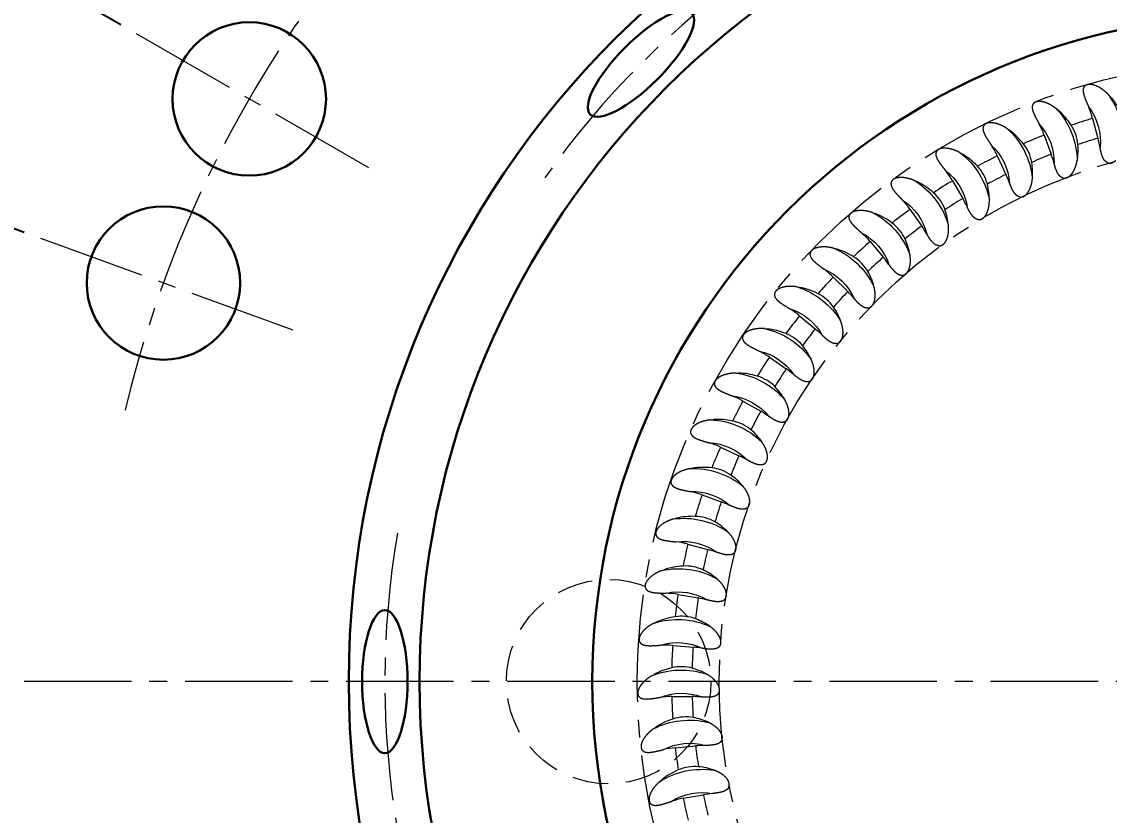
# Model space of a CAD drawing. Extents: x 89 to 469, y -40 to 440.
# Drawn here: x 173.3 to 226.5, y 195.7 to 234.5 of the extents above; entities that cross this region are included whole.
import ezdxf

# ---------------------------------------------------------------- set-up
doc = ezdxf.new("R2010")
doc.units = 0
doc.header["$LTSCALE"] = 7
doc.header["$MEASUREMENT"] = 0
doc.linetypes.add('CENTER2', pattern=[1.125, 0.75, -0.125, 0.125, -0.125])
doc.linetypes.add('HIDDEN', pattern=[0.375, 0.25, -0.125])
doc.layers.get('0').update_dxf_attribs({"linetype": 'CONTINUOUS', "lineweight": 15})
for name, color, linetype, lineweight in [('1', 1, 'CENTER2', 15), ('2', 2, 'HIDDEN', 15), ('3', 3, 'CONTINUOUS', 30), ('8', 252, 'CONTINUOUS', 15)]:
    doc.layers.add(name, color=color, linetype=linetype, lineweight=lineweight)
doc.styles.add('ITALICT', font='ITALICT.shx', dxfattribs={"width": 0.8, "height": 3})
doc.dimstyles.get("Standard").update_dxf_attribs({"dimtxt": 3, "dimasz": 3, "dimexe": 0.5, "dimexo": 0.5, "dimgap": 0.8, "dimtad": 1, "dimdsep": 46, "dimtxsty": 'ITALICT', "dimcen": 0.09, "dimazin": 2, "dimtfac": 1, "dimtmove": 0, "dimatfit": 3, "dimfxl": 1, "dimtolj": 1, "dimtzin": 0, "dimarcsym": 0})

# ---------------------------------------------------------------- blocks, each defined once
blk = doc.blocks.new('*D51')
at = {"color": 0, "lineweight": -2, "transparency": 16777216}
for p, q in [((178.165, 234.322), (162.994, 243.081)), ((173.432, 224.172), (156.971, 230.164))]:
    blk.add_line(p, q, dxfattribs=at)
blk.add_arc((233.807, 202.197), 81.268, 152.11518, 157.88482, dxfattribs=at)
at = {"color": 0, "transparency": 16777216}
for points in [[(161.538, 240.448), (162.413, 239.964), (163.427, 242.831)], [(158.985, 232.613), (158.052, 232.972), (157.44, 229.993)]]:
    blk.add_solid(points, dxfattribs=at)
at = {"color": 0, "transparency": 16777216, "insert": (158.069, 237.515), "char_height": 3, "attachment_point": 5, "rotation": 65, "style": 'ITALICT'}
blk.add_mtext('\\A1;10°', dxfattribs=at)
blk = doc.blocks.new('*D52')
at = {"color": 0, "lineweight": -2, "transparency": 16777216}
for p, q in [((173.432, 224.172), (156.954, 230.17)), ((170.807, 202.197), (152.021, 202.197))]:
    blk.add_line(p, q, dxfattribs=at)
blk.add_arc((233.807, 202.197), 81.286, 162.11471, 177.88529, dxfattribs=at)
at = {"color": 0, "transparency": 16777216}
for points in [[(155.977, 227.324), (156.922, 226.999), (157.423, 229.999)], [(153.077, 205.188), (152.077, 205.206), (152.521, 202.197)]]:
    blk.add_solid(points, dxfattribs=at)
at = {"color": 0, "transparency": 16777216, "insert": (151.491, 216.712), "char_height": 3, "attachment_point": 5, "rotation": 80, "style": 'ITALICT'}
blk.add_mtext('\\A1;20°', dxfattribs=at)
blk = doc.blocks.new('*D53')
at = {"color": 0, "lineweight": -2, "transparency": 16777216}
for p, q in [((181.658, 254.346), (170.053, 265.951)), ((170.807, 202.197), (143.645, 202.197))]:
    blk.add_line(p, q, dxfattribs=at)
blk.add_arc((233.807, 202.197), 89.662, 136.91715, 178.08285, dxfattribs=at)
at = {"color": 0, "transparency": 16777216}
for points in [[(167.962, 263.789), (168.681, 263.094), (170.407, 265.598)], [(144.696, 205.189), (143.696, 205.205), (144.145, 202.197)]]:
    blk.add_solid(points, dxfattribs=at)
at = {"color": 0, "transparency": 16777216, "insert": (148.846, 237.39), "char_height": 3, "attachment_point": 5, "rotation": 67.5, "style": 'ITALICT'}
blk.add_mtext('\\A1;45°', dxfattribs=at)
blk = doc.blocks.new('*U64')
at = {"layer": '1'}
blk.add_arc((42.738, 0), 42.738, 170.2086, 189.7914, dxfattribs=at)
at = {"layer": '3'}
blk.add_ellipse((0, 0), major_axis=(0, 3.5), ratio=0.316357, dxfattribs=at)
blk = doc.blocks.new('*U65')
at = {"color": 0, "linetype": 'ByBlock', "lineweight": -2, "rotation": 315.0000000000001}
blk.add_blockref('*U64', (203.587, 232.418), dxfattribs=at)
at = {"color": 0, "linetype": 'ByBlock', "lineweight": -2}
blk.add_blockref('*U64', (191.069, 202.197), dxfattribs=at)
blk = doc.blocks.new('A$C488C62E3')
at = {"layer": '8', "ltscale": 0.003192}
for p, q in [((-7.421, 28.765), (-7.33, 28.674)), ((-9.899, 28.008), (-9.802, 27.926)), ((-12.303, 27.039), (-12.198, 26.966)), ((-14.613, 25.864), (-14.502, 25.8)), ((-16.811, 24.492), (-16.696, 24.438)), ((-18.882, 22.933), (-18.762, 22.89)), ((-20.809, 21.201), (-20.686, 21.168)), ((-22.577, 19.306), (-22.452, 19.284)), ((-24.174, 17.265), (-24.047, 17.254)), ((-25.587, 15.092), (-25.459, 15.092)), ((-26.805, 12.805), (-26.678, 12.816)), ((-27.819, 10.42), (-27.693, 10.442)), ((-28.621, 7.956), (-28.498, 7.989)), ((-29.206, 5.431), (-29.086, 5.475)), ((-29.568, 2.865), (-29.452, 2.919)), ((-29.705, 0.277), (-29.595, 0.341)), ((-29.616, -2.313), (-29.512, -2.24)), ((-29.302, -4.885), (-29.204, -4.803))]:
    blk.add_line(p, q, dxfattribs=at)
at = {"layer": '8', "ltscale": 0.025008}
for p, q in [((-8.138, 27.545), (-7.879, 26.579)), ((-10.508, 26.731), (-10.165, 25.791)), ((-12.797, 25.713), (-12.375, 24.807)), ((-14.99, 24.5), (-14.49, 23.634)), ((-17.068, 23.101), (-16.494, 22.281)), ((-19.016, 21.525), (-18.373, 20.759)), ((-20.82, 19.786), (-20.113, 19.078)), ((-22.465, 17.896), (-21.699, 17.253)), ((-23.94, 15.87), (-23.12, 15.296)), ((-25.232, 13.723), (-24.365, 13.223)), ((-26.332, 11.472), (-25.425, 11.049)), ((-27.231, 9.133), (-26.291, 8.791)), ((-27.924, 6.725), (-26.957, 6.466)), ((-28.403, 4.266), (-27.418, 4.092)), ((-28.667, 1.774), (-27.671, 1.687)), ((-28.713, -0.731), (-27.712, -0.731)), ((-28.54, -3.231), (-27.543, -3.144)), ((-28.149, -5.706), (-27.164, -5.532))]:
    blk.add_line(p, q, dxfattribs=at)
at = {"layer": '8'}
for centre, radius, start, end in [((-9.895, 26.245), 3.533, 28.1259, 43.4507), ((-12.145, 25.283), 3.533, 33.1259, 48.4507), ((-11.982, 26.516), 3.98, 14.9912, 23.3884), ((-14.248, 25.37), 3.98, 19.9912, 28.3884), ((0, 0), 28.722, 106.4591, 108.6519), ((-10.859, 26.105), 2.007, 4.6638, 33.5219), ((-14.302, 24.128), 3.533, 38.1259, 53.4507), ((0, 0), 28.722, 111.4591, 113.6519), ((-16.405, 24.032), 3.98, 24.9912, 33.3884), ((-13.093, 25.06), 2.007, 9.6638, 38.5219), ((-11.863, 26.012), 3.015, 349.784, 4.8733), ((0, 0), 27.722, 106.5118, 108.6359), ((-13.697, 25.02), 6.023, 10.664, 14.9975), ((-16.35, 22.79), 3.533, 43.1259, 58.4507), ((0, 0), 28.722, 116.4591, 118.6519), ((0, 0), 27.722, 111.5118, 113.6359), ((-15.825, 23.731), 6.023, 15.664, 19.9975), ((-15.227, 23.823), 2.007, 14.6638, 43.5219), ((-14.085, 24.879), 3.015, 354.784, 9.8733), ((0, 0), 28.722, 121.4591, 123.6519), ((-18.437, 22.511), 3.98, 29.9912, 38.3884), ((0, 0), 27.722, 116.5118, 118.6359), ((-17.833, 22.262), 6.023, 20.664, 24.9975), ((-18.274, 21.278), 3.533, 48.1259, 63.4507), ((-16.199, 23.557), 3.015, 359.784, 14.8733), ((-20.329, 20.818), 3.98, 34.9912, 43.3884), ((-17.245, 22.405), 2.007, 19.6638, 48.5219), ((0, 0), 27.722, 121.5118, 123.6359), ((-19.706, 20.623), 6.023, 25.664, 29.9975), ((-20.059, 19.604), 3.533, 53.1259, 68.4507), ((0, 0), 28.722, 126.4591, 128.6519), ((-18.191, 22.056), 3.015, 4.784, 19.8733), ((-19.132, 20.817), 2.007, 24.6638, 53.5219), ((-22.066, 18.967), 3.98, 39.9912, 48.3884), ((0, 0), 27.722, 126.5118, 128.6359), ((-21.428, 18.827), 6.023, 30.664, 34.9975), ((0, 0), 28.722, 131.4591, 133.6519), ((-20.044, 20.386), 3.015, 9.784, 24.8733), ((-21.692, 17.781), 3.533, 58.1259, 73.4507), ((-20.874, 19.07), 2.007, 29.6638, 58.5219), ((0, 0), 27.722, 131.5118, 133.6359), ((-22.987, 16.888), 6.023, 35.664, 39.9975), ((0, 0), 28.722, 136.4591, 138.6519), ((-23.635, 16.972), 3.98, 44.9912, 53.3884), ((-21.745, 18.562), 3.015, 14.784, 29.8733), ((-23.159, 15.823), 3.533, 63.1259, 78.4507), ((-22.457, 17.179), 2.007, 34.6638, 63.5219), ((0, 0), 27.722, 136.5118, 138.6359), ((-24.372, 14.82), 6.023, 40.664, 44.9975), ((-25.024, 14.847), 3.98, 49.9912, 58.3884), ((-23.28, 16.596), 3.015, 19.784, 34.8733), ((0, 0), 28.722, 141.4591, 143.6519), ((-24.45, 13.745), 3.533, 68.1259, 83.4507), ((-23.868, 15.156), 2.007, 39.6638, 68.5219), ((0, 0), 27.722, 141.5118, 143.6359), ((-25.571, 12.639), 6.023, 45.664, 49.9975), ((-26.223, 12.61), 3.98, 54.9912, 63.3884), ((-24.637, 14.504), 3.015, 24.784, 39.8733), ((0, 0), 28.722, 146.4591, 148.6519), ((-25.555, 11.561), 3.533, 73.1259, 88.4507), ((-25.098, 13.018), 2.007, 44.6638, 73.5219), ((0, 0), 27.722, 146.5118, 148.6359), ((-26.575, 10.363), 6.023, 50.664, 54.9975), ((-25.808, 12.301), 3.015, 29.784, 44.8733), ((-27.222, 10.276), 3.98, 59.9912, 68.3884), ((0, 0), 28.722, 151.4591, 153.6519), ((-26.465, 9.29), 3.533, 78.1259, 93.4507), ((0, 0), 27.722, 151.5118, 153.6359), ((-27.377, 8.007), 6.023, 55.664, 59.9975), ((-26.138, 10.781), 2.007, 49.6638, 78.5219), ((-26.782, 10.005), 3.015, 34.784, 49.8733), ((-28.014, 7.865), 3.98, 64.9912, 73.3884), ((0, 0), 28.722, 156.4591, 158.6519), ((0, 0), 27.722, 156.5118, 158.6359), ((-27.971, 5.59), 6.023, 60.664, 64.9975), ((-27.174, 6.948), 3.533, 83.1259, 98.4507), ((-26.978, 8.462), 2.007, 54.6638, 83.5219), ((-27.552, 7.633), 3.015, 39.784, 54.8733), ((-28.593, 5.393), 3.98, 69.9912, 78.3884), ((0, 0), 28.722, 161.4591, 163.6519), ((0, 0), 27.722, 161.5118, 163.6359), ((-28.351, 3.131), 6.023, 65.664, 69.9975), ((-27.676, 4.553), 3.533, 88.1259, 103.4507), ((-27.613, 6.078), 2.007, 59.6638, 88.5219), ((-28.112, 5.203), 3.015, 44.784, 59.8733), ((-28.954, 2.881), 3.98, 74.9912, 83.3884), ((0, 0), 28.722, 166.4591, 168.6519), ((0, 0), 27.722, 166.5118, 168.6359), ((-28.516, 0.648), 6.023, 70.664, 74.9975), ((-27.968, 2.124), 3.533, 93.1259, 108.4507), ((-28.037, 3.649), 2.007, 64.6648, 93.5207), ((-28.459, 2.733), 3.015, 49.784, 64.8733), ((-29.095, 0.346), 3.98, 79.9912, 88.3884), ((0, 0), 28.722, 171.4591, 173.6519), ((0, 0), 27.722, 171.5118, 173.6359), ((-28.464, -1.839), 6.023, 75.664, 79.9975), ((-28.249, 1.191), 2.007, 69.6655, 98.5201), ((-28.047, -0.322), 3.533, 98.1259, 113.4507), ((-28.589, 0.242), 3.015, 54.784, 69.8733), ((-29.015, -2.191), 3.98, 84.9912, 93.3884), ((0, 0), 28.722, 176.4591, 178.6519), ((0, 0), 27.722, 176.5118, 178.6359), ((-28.196, -4.313), 6.023, 80.664, 84.9975), ((-27.912, -2.765), 3.533, 103.1259, 118.4507), ((-28.245, -1.276), 2.007, 74.6676, 103.5184), ((-28.501, -2.251), 3.015, 59.784, 74.8733), ((-28.713, -4.711), 3.98, 89.9912, 98.3884), ((0, 0), 28.722, 181.4591, 183.6519), ((-27.713, -6.754), 6.023, 85.664, 89.9975), ((0, 0), 27.722, 181.5118, 183.6359), ((-27.565, -5.187), 3.533, 108.1259, 123.4507), ((-28.026, -3.732), 2.007, 79.6642, 108.5211), ((-28.196, -4.726), 3.015, 64.784, 79.8733), ((-27.019, -9.144), 6.023, 90.664, 94.9975), ((0, 0), 27.722, 186.5118, 188.6359), ((-28.193, -7.196), 3.98, 94.9912, 103.3884), ((0, 0), 28.722, 186.4591, 188.6519), ((-27.594, -6.161), 2.007, 84.6635, 113.5216), ((-27.677, -7.165), 3.015, 69.784, 84.8733), ((-27.008, -7.57), 3.533, 113.1259, 128.4507), ((-27.459, -9.626), 3.98, 99.9912, 108.3884), ((0, 0), 28.722, 191.4591, 193.6519), ((-26.119, -11.464), 6.023, 95.664, 99.9975), ((0, 0), 27.722, 191.5118, 193.6359)]:
    blk.add_arc(centre, radius, start, end, dxfattribs=at)
at = {"layer": '8', "extrusion": (0, 0, -1)}
for centre, major_axis, start_param, end_param in [((-8.687, 26.914), (-0.729, 2.719), 1.025464, 2.035404), ((-10.999, 26.054), (-0.963, 2.645), 1.025464, 2.035404), ((-9.233, 26.767), (-0.522, 1.946), 1.023289, 2.0831), ((-11.531, 25.861), (-0.689, 1.893), 1.023289, 2.0831), ((-13.228, 24.997), (-1.19, 2.551), 1.025464, 2.035404), ((-13.741, 24.757), (-0.852, 1.826), 1.023289, 2.0831), ((-15.356, 23.748), (-1.408, 2.438), 1.025464, 2.035404), ((-17.368, 22.32), (-1.615, 2.306), 1.025464, 2.035404), ((-15.846, 23.466), (-1.008, 1.745), 1.023289, 2.0831), ((-17.831, 21.995), (-1.156, 1.651), 1.023289, 2.0831), ((-19.247, 20.721), (-1.809, 2.156), 1.025464, 2.035404), ((-19.68, 20.357), (-1.295, 1.544), 1.023289, 2.0831), ((-20.98, 18.965), (-1.991, 1.991), 1.025464, 2.035404), ((-21.38, 18.565), (-1.425, 1.425), 1.023289, 2.0831), ((-22.553, 17.064), (-2.156, 1.809), 1.025464, 2.035404), ((-22.916, 16.631), (-1.544, 1.295), 1.023289, 2.0831), ((-23.954, 15.034), (-2.306, 1.615), 1.025464, 2.035404), ((-24.279, 14.57), (-1.651, 1.156), 1.023289, 2.0831), ((-25.173, 12.889), (-2.438, 1.408), 1.025464, 2.035404), ((-25.456, 12.399), (-1.745, 1.008), 1.023289, 2.0831), ((-26.201, 10.646), (-2.551, 1.19), 1.025464, 2.035404), ((-26.44, 10.133), (-1.826, 0.852), 1.023289, 2.0831), ((-27.029, 8.321), (-2.645, 0.963), 1.025464, 2.035404), ((-27.222, 7.79), (-1.893, 0.689), 1.023289, 2.0831), ((-27.651, 5.934), (-2.719, 0.729), 1.025464, 2.035404), ((-27.798, 5.388), (-1.946, 0.522), 1.023289, 2.0831), ((-28.063, 3.502), (-2.772, 0.489), 1.025464, 2.035404), ((-28.162, 2.944), (-1.984, 0.35), 1.023289, 2.0831), ((-28.262, 1.042), (-2.804, 0.245), 1.025464, 2.035404), ((-28.311, 0.479), (-2.007, 0.176), 1.023289, 2.0831), ((-28.245, -1.425), (-2.815, 0), 1.025464, 2.035404), ((-28.245, -1.991), (-2.015, 0), 1.023289, 2.0831), ((-28.013, -3.881), (-2.804, -0.245), 1.025464, 2.035404), ((-27.964, -4.445), (-2.007, -0.176), 1.023289, 2.0831), ((-27.568, -6.308), (-2.772, -0.489), 1.025464, 2.035404), ((-27.47, -6.865), (-1.984, -0.35), 1.023289, 2.0831)]:
    blk.add_ellipse(centre, major_axis=major_axis, ratio=0.707107, start_param=start_param, end_param=end_param, dxfattribs=at)
at = {"layer": '8'}
for points, knots in [([(-7.421, 28.765), (-7.531, 28.87), (-7.648, 28.966), (-7.772, 29.05), (-7.93, 29.135), (-8.1, 29.184), (-8.124, 29.19), (-8.173, 29.201), (-8.223, 29.208), (-8.248, 29.21), (-8.296, 29.212), (-8.343, 29.208), (-8.365, 29.205), (-8.421, 29.194), (-8.475, 29.171), (-8.505, 29.151), (-8.544, 29.113), (-8.571, 29.066), (-8.579, 29.048), (-8.595, 29.001), (-8.602, 28.952), (-8.603, 28.922), (-8.6, 28.803), (-8.569, 28.685), (-8.541, 28.601), (-8.482, 28.448), (-8.417, 28.297), (-8.388, 28.23), (-8.358, 28.162), (-8.329, 28.095)], [0, 0, 0, 0, 0, 0, 1.224166, 1.224166, 1.224166, 1.428529, 1.428529, 1.428529, 1.632892, 1.632892, 1.632892, 1.814103, 1.814103, 1.814103, 2.110773, 2.110773, 2.110773, 2.285329, 2.285329, 2.285329, 2.546745, 2.546745, 2.546745, 3.333648, 3.333648, 3.333648, 3.970726, 3.970726, 3.970726, 3.970726, 3.970726, 3.970726]), ([(-9.899, 28.008), (-10.018, 28.104), (-10.144, 28.19), (-10.275, 28.262), (-10.439, 28.333), (-10.612, 28.367), (-10.637, 28.371), (-10.687, 28.378), (-10.737, 28.38), (-10.763, 28.38), (-10.81, 28.378), (-10.857, 28.37), (-10.878, 28.365), (-10.934, 28.349), (-10.985, 28.321), (-11.013, 28.299), (-11.049, 28.257), (-11.072, 28.208), (-11.079, 28.19), (-11.09, 28.142), (-11.093, 28.092), (-11.091, 28.062), (-11.078, 27.944), (-11.036, 27.829), (-11.001, 27.748), (-10.929, 27.6), (-10.851, 27.456), (-10.816, 27.391), (-10.781, 27.327), (-10.746, 27.263)], [0, 0, 0, 0, 0, 0, 1.224166, 1.224166, 1.224166, 1.428529, 1.428529, 1.428529, 1.632892, 1.632892, 1.632892, 1.814103, 1.814103, 1.814103, 2.110773, 2.110773, 2.110773, 2.285329, 2.285329, 2.285329, 2.546745, 2.546745, 2.546745, 3.333648, 3.333648, 3.333648, 3.970726, 3.970726, 3.970726, 3.970726, 3.970726, 3.970726]), ([(-12.303, 27.039), (-12.429, 27.124), (-12.562, 27.198), (-12.699, 27.259), (-12.869, 27.315), (-13.044, 27.334), (-13.069, 27.336), (-13.12, 27.338), (-13.17, 27.336), (-13.195, 27.334), (-13.242, 27.327), (-13.288, 27.316), (-13.309, 27.309), (-13.363, 27.288), (-13.411, 27.256), (-13.437, 27.232), (-13.47, 27.187), (-13.488, 27.136), (-13.493, 27.117), (-13.501, 27.068), (-13.499, 27.018), (-13.495, 26.989), (-13.471, 26.872), (-13.42, 26.761), (-13.378, 26.684), (-13.293, 26.543), (-13.203, 26.405), (-13.162, 26.344), (-13.122, 26.283), (-13.082, 26.222)], [0, 0, 0, 0, 0, 0, 1.224166, 1.224166, 1.224166, 1.428529, 1.428529, 1.428529, 1.632892, 1.632892, 1.632892, 1.814103, 1.814103, 1.814103, 2.110773, 2.110773, 2.110773, 2.285329, 2.285329, 2.285329, 2.546745, 2.546745, 2.546745, 3.333648, 3.333648, 3.333648, 3.970726, 3.970726, 3.970726, 3.970726, 3.970726, 3.970726]), ([(-14.613, 25.864), (-14.746, 25.937), (-14.885, 26), (-15.026, 26.049), (-15.201, 26.089), (-15.377, 26.093), (-15.402, 26.093), (-15.453, 26.091), (-15.502, 26.084), (-15.527, 26.08), (-15.574, 26.069), (-15.618, 26.054), (-15.639, 26.045), (-15.69, 26.019), (-15.736, 25.983), (-15.76, 25.957), (-15.788, 25.909), (-15.802, 25.857), (-15.805, 25.838), (-15.809, 25.788), (-15.802, 25.739), (-15.796, 25.71), (-15.762, 25.596), (-15.701, 25.49), (-15.652, 25.416), (-15.556, 25.283), (-15.454, 25.154), (-15.408, 25.097), (-15.363, 25.04), (-15.317, 24.982)], [0, 0, 0, 0, 0, 0, 1.224166, 1.224166, 1.224166, 1.428529, 1.428529, 1.428529, 1.632892, 1.632892, 1.632892, 1.814103, 1.814103, 1.814103, 2.110773, 2.110773, 2.110773, 2.285329, 2.285329, 2.285329, 2.546745, 2.546745, 2.546745, 3.333648, 3.333648, 3.333648, 3.970726, 3.970726, 3.970726, 3.970726, 3.970726, 3.970726]), ([(-7.41, 25.379), (-7.457, 25.398), (-7.501, 25.427), (-7.539, 25.465), (-7.623, 25.577), (-7.677, 25.71), (-7.703, 25.795), (-7.733, 25.914), (-7.758, 26.033), (-7.765, 26.067), (-7.771, 26.101), (-7.778, 26.135)], [0, 0, 0, 0, 0, 0, 0.451532, 0.451532, 0.451532, 1.206202, 1.206202, 1.206202, 1.504001, 1.504001, 1.504001, 1.504001, 1.504001, 1.504001]), ([(-9.593, 24.637), (-9.643, 24.651), (-9.689, 24.676), (-9.73, 24.711), (-9.824, 24.816), (-9.888, 24.943), (-9.922, 25.026), (-9.962, 25.141), (-9.998, 25.258), (-10.007, 25.291), (-10.017, 25.324), (-10.026, 25.357)], [0, 0, 0, 0, 0, 0, 0.451532, 0.451532, 0.451532, 1.206202, 1.206202, 1.206202, 1.504001, 1.504001, 1.504001, 1.504001, 1.504001, 1.504001]), ([(-9.203, 24.785), (-9.111, 24.883), (-9.039, 25.004), (-8.984, 25.13), (-8.937, 25.279), (-8.905, 25.431), (-8.901, 25.447), (-8.898, 25.462), (-8.896, 25.478)], [0, 0, 0, 0, 0, 0, 1.126944, 1.126944, 1.126944, 1.254184, 1.254184, 1.254184, 1.254184, 1.254184, 1.254184]), ([(-7.41, 25.379), (-7.322, 25.345), (-7.244, 25.357), (-7.178, 25.375), (-7.101, 25.416), (-7.029, 25.475), (-7.022, 25.481), (-7.015, 25.487), (-7.008, 25.493)], [0, 0, 0, 0, 0, 0, 1.88105, 1.88105, 1.88105, 2.084613, 2.084613, 2.084613, 2.084613, 2.084613, 2.084613]), ([(-16.811, 24.492), (-16.951, 24.553), (-17.094, 24.604), (-17.239, 24.64), (-17.417, 24.665), (-17.593, 24.654), (-17.618, 24.651), (-17.668, 24.645), (-17.717, 24.634), (-17.741, 24.627), (-17.786, 24.613), (-17.83, 24.593), (-17.849, 24.583), (-17.898, 24.553), (-17.941, 24.513), (-17.962, 24.485), (-17.986, 24.435), (-17.996, 24.382), (-17.997, 24.362), (-17.996, 24.312), (-17.986, 24.264), (-17.977, 24.235), (-17.933, 24.125), (-17.863, 24.025), (-17.808, 23.955), (-17.7, 23.831), (-17.588, 23.711), (-17.537, 23.658), (-17.486, 23.605), (-17.436, 23.552)], [0, 0, 0, 0, 0, 0, 1.224166, 1.224166, 1.224166, 1.428529, 1.428529, 1.428529, 1.632892, 1.632892, 1.632892, 1.814103, 1.814103, 1.814103, 2.110773, 2.110773, 2.110773, 2.285329, 2.285329, 2.285329, 2.546745, 2.546745, 2.546745, 3.333648, 3.333648, 3.333648, 3.970726, 3.970726, 3.970726, 3.970726, 3.970726, 3.970726]), ([(-11.328, 23.889), (-11.245, 23.994), (-11.184, 24.121), (-11.14, 24.252), (-11.106, 24.403), (-11.087, 24.558), (-11.085, 24.574), (-11.084, 24.59), (-11.082, 24.605)], [0, 0, 0, 0, 0, 0, 1.126944, 1.126944, 1.126944, 1.254184, 1.254184, 1.254184, 1.254184, 1.254184, 1.254184]), ([(-9.593, 24.637), (-9.503, 24.61), (-9.427, 24.629), (-9.362, 24.653), (-9.289, 24.701), (-9.222, 24.765), (-9.216, 24.772), (-9.209, 24.778), (-9.203, 24.785)], [0, 0, 0, 0, 0, 0, 1.88105, 1.88105, 1.88105, 2.084613, 2.084613, 2.084613, 2.084613, 2.084613, 2.084613]), ([(-11.704, 23.707), (-11.754, 23.717), (-11.803, 23.738), (-11.846, 23.769), (-11.949, 23.865), (-12.025, 23.987), (-12.065, 24.066), (-12.116, 24.178), (-12.161, 24.291), (-12.173, 24.323), (-12.186, 24.355), (-12.198, 24.387)], [0, 0, 0, 0, 0, 0, 0.451532, 0.451532, 0.451532, 1.206202, 1.206202, 1.206202, 1.504001, 1.504001, 1.504001, 1.504001, 1.504001, 1.504001]), ([(-13.367, 22.81), (-13.293, 22.923), (-13.244, 23.054), (-13.211, 23.188), (-13.191, 23.343), (-13.185, 23.498), (-13.185, 23.514), (-13.185, 23.53), (-13.185, 23.546)], [0, 0, 0, 0, 0, 0, 1.126944, 1.126944, 1.126944, 1.254184, 1.254184, 1.254184, 1.254184, 1.254184, 1.254184]), ([(-11.704, 23.707), (-11.612, 23.688), (-11.537, 23.714), (-11.475, 23.743), (-11.406, 23.797), (-11.346, 23.867), (-11.34, 23.874), (-11.334, 23.881), (-11.328, 23.889)], [0, 0, 0, 0, 0, 0, 1.88105, 1.88105, 1.88105, 2.084613, 2.084613, 2.084613, 2.084613, 2.084613, 2.084613]), ([(-18.882, 22.933), (-19.026, 22.983), (-19.174, 23.02), (-19.321, 23.043), (-19.5, 23.053), (-19.674, 23.027), (-19.699, 23.022), (-19.748, 23.011), (-19.796, 22.996), (-19.82, 22.987), (-19.864, 22.969), (-19.905, 22.946), (-19.924, 22.934), (-19.97, 22.899), (-20.009, 22.856), (-20.028, 22.826), (-20.048, 22.774), (-20.052, 22.72), (-20.052, 22.701), (-20.047, 22.651), (-20.032, 22.604), (-20.02, 22.576), (-19.967, 22.47), (-19.889, 22.376), (-19.828, 22.312), (-19.71, 22.198), (-19.587, 22.088), (-19.532, 22.04), (-19.477, 21.991), (-19.423, 21.943)], [0, 0, 0, 0, 0, 0, 1.224166, 1.224166, 1.224166, 1.428529, 1.428529, 1.428529, 1.632892, 1.632892, 1.632892, 1.814103, 1.814103, 1.814103, 2.110773, 2.110773, 2.110773, 2.285329, 2.285329, 2.285329, 2.546745, 2.546745, 2.546745, 3.333648, 3.333648, 3.333648, 3.970726, 3.970726, 3.970726, 3.970726, 3.970726, 3.970726]), ([(-13.726, 22.596), (-13.777, 22.602), (-13.827, 22.619), (-13.873, 22.646), (-13.984, 22.733), (-14.069, 22.847), (-14.117, 22.922), (-14.177, 23.03), (-14.232, 23.138), (-14.247, 23.169), (-14.262, 23.2), (-14.277, 23.231)], [0, 0, 0, 0, 0, 0, 0.451532, 0.451532, 0.451532, 1.206202, 1.206202, 1.206202, 1.504001, 1.504001, 1.504001, 1.504001, 1.504001, 1.504001]), ([(-13.726, 22.596), (-13.633, 22.586), (-13.56, 22.618), (-13.501, 22.652), (-13.437, 22.713), (-13.383, 22.788), (-13.377, 22.795), (-13.372, 22.803), (-13.367, 22.81)], [0, 0, 0, 0, 0, 0, 1.88105, 1.88105, 1.88105, 2.084613, 2.084613, 2.084613, 2.084613, 2.084613, 2.084613]), ([(-15.643, 21.314), (-15.694, 21.315), (-15.745, 21.328), (-15.794, 21.351), (-15.912, 21.427), (-16.007, 21.534), (-16.061, 21.605), (-16.13, 21.706), (-16.194, 21.81), (-16.212, 21.839), (-16.23, 21.869), (-16.247, 21.898)], [0, 0, 0, 0, 0, 0, 0.451532, 0.451532, 0.451532, 1.206202, 1.206202, 1.206202, 1.504001, 1.504001, 1.504001, 1.504001, 1.504001, 1.504001]), ([(-15.304, 21.558), (-15.241, 21.677), (-15.203, 21.812), (-15.182, 21.949), (-15.175, 22.104), (-15.183, 22.26), (-15.184, 22.276), (-15.185, 22.291), (-15.187, 22.307)], [0, 0, 0, 0, 0, 0, 1.126944, 1.126944, 1.126944, 1.254184, 1.254184, 1.254184, 1.254184, 1.254184, 1.254184]), ([(-15.643, 21.314), (-15.549, 21.312), (-15.48, 21.35), (-15.424, 21.39), (-15.365, 21.455), (-15.318, 21.534), (-15.313, 21.542), (-15.309, 21.55), (-15.304, 21.558)], [0, 0, 0, 0, 0, 0, 1.88105, 1.88105, 1.88105, 2.084613, 2.084613, 2.084613, 2.084613, 2.084613, 2.084613]), ([(-20.809, 21.201), (-20.957, 21.237), (-21.107, 21.261), (-21.256, 21.272), (-21.435, 21.266), (-21.606, 21.224), (-21.631, 21.218), (-21.679, 21.202), (-21.725, 21.183), (-21.748, 21.173), (-21.79, 21.15), (-21.829, 21.124), (-21.847, 21.11), (-21.89, 21.072), (-21.925, 21.025), (-21.941, 20.994), (-21.956, 20.94), (-21.956, 20.886), (-21.954, 20.867), (-21.944, 20.818), (-21.926, 20.772), (-21.912, 20.746), (-21.849, 20.644), (-21.763, 20.558), (-21.697, 20.499), (-21.57, 20.395), (-21.438, 20.297), (-21.379, 20.254), (-21.32, 20.21), (-21.261, 20.167)], [0, 0, 0, 0, 0, 0, 1.224166, 1.224166, 1.224166, 1.428529, 1.428529, 1.428529, 1.632892, 1.632892, 1.632892, 1.814103, 1.814103, 1.814103, 2.110773, 2.110773, 2.110773, 2.285329, 2.285329, 2.285329, 2.546745, 2.546745, 2.546745, 3.333648, 3.333648, 3.333648, 3.970726, 3.970726, 3.970726, 3.970726, 3.970726, 3.970726]), ([(-17.125, 20.143), (-17.072, 20.266), (-17.046, 20.404), (-17.037, 20.542), (-17.044, 20.697), (-17.066, 20.852), (-17.068, 20.867), (-17.07, 20.883), (-17.073, 20.899)], [0, 0, 0, 0, 0, 0, 1.126944, 1.126944, 1.126944, 1.254184, 1.254184, 1.254184, 1.254184, 1.254184, 1.254184]), ([(-17.441, 19.87), (-17.492, 19.866), (-17.544, 19.874), (-17.595, 19.893), (-17.719, 19.959), (-17.823, 20.057), (-17.883, 20.123), (-17.96, 20.218), (-18.033, 20.316), (-18.054, 20.343), (-18.074, 20.371), (-18.094, 20.399)], [0, 0, 0, 0, 0, 0, 0.451532, 0.451532, 0.451532, 1.206202, 1.206202, 1.206202, 1.504001, 1.504001, 1.504001, 1.504001, 1.504001, 1.504001]), ([(-17.441, 19.87), (-17.347, 19.876), (-17.282, 19.92), (-17.229, 19.964), (-17.177, 20.034), (-17.136, 20.117), (-17.132, 20.126), (-17.129, 20.134), (-17.125, 20.143)], [0, 0, 0, 0, 0, 0, 1.88105, 1.88105, 1.88105, 2.084613, 2.084613, 2.084613, 2.084613, 2.084613, 2.084613]), ([(-22.577, 19.306), (-22.728, 19.33), (-22.88, 19.341), (-23.029, 19.338), (-23.207, 19.317), (-23.374, 19.26), (-23.398, 19.252), (-23.444, 19.232), (-23.489, 19.209), (-23.511, 19.196), (-23.551, 19.171), (-23.587, 19.141), (-23.603, 19.126), (-23.643, 19.084), (-23.674, 19.034), (-23.687, 19.001), (-23.698, 18.947), (-23.693, 18.893), (-23.689, 18.874), (-23.675, 18.826), (-23.653, 18.782), (-23.637, 18.757), (-23.566, 18.661), (-23.472, 18.583), (-23.401, 18.53), (-23.265, 18.438), (-23.125, 18.351), (-23.063, 18.313), (-23, 18.275), (-22.938, 18.237)], [0, 0, 0, 0, 0, 0, 1.224166, 1.224166, 1.224166, 1.428529, 1.428529, 1.428529, 1.632892, 1.632892, 1.632892, 1.814103, 1.814103, 1.814103, 2.110773, 2.110773, 2.110773, 2.285329, 2.285329, 2.285329, 2.546745, 2.546745, 2.546745, 3.333648, 3.333648, 3.333648, 3.970726, 3.970726, 3.970726, 3.970726, 3.970726, 3.970726]), ([(-18.815, 18.573), (-18.773, 18.701), (-18.759, 18.841), (-18.763, 18.979), (-18.783, 19.133), (-18.818, 19.285), (-18.822, 19.3), (-18.826, 19.316), (-18.83, 19.331)], [0, 0, 0, 0, 0, 0, 1.126944, 1.126944, 1.126944, 1.254184, 1.254184, 1.254184, 1.254184, 1.254184, 1.254184]), ([(-19.106, 18.274), (-19.157, 18.266), (-19.21, 18.27), (-19.261, 18.284), (-19.391, 18.339), (-19.503, 18.428), (-19.568, 18.488), (-19.654, 18.576), (-19.735, 18.667), (-19.758, 18.692), (-19.781, 18.718), (-19.803, 18.744)], [0, 0, 0, 0, 0, 0, 0.451532, 0.451532, 0.451532, 1.206202, 1.206202, 1.206202, 1.504001, 1.504001, 1.504001, 1.504001, 1.504001, 1.504001]), ([(-19.106, 18.274), (-19.014, 18.288), (-18.952, 18.338), (-18.904, 18.386), (-18.858, 18.461), (-18.824, 18.547), (-18.821, 18.556), (-18.818, 18.565), (-18.815, 18.573)], [0, 0, 0, 0, 0, 0, 1.88105, 1.88105, 1.88105, 2.084613, 2.084613, 2.084613, 2.084613, 2.084613, 2.084613]), ([(-20.363, 16.863), (-20.332, 16.994), (-20.33, 17.134), (-20.345, 17.271), (-20.379, 17.423), (-20.427, 17.572), (-20.432, 17.587), (-20.437, 17.602), (-20.443, 17.616)], [0, 0, 0, 0, 0, 0, 1.126944, 1.126944, 1.126944, 1.254184, 1.254184, 1.254184, 1.254184, 1.254184, 1.254184]), ([(-24.174, 17.265), (-24.326, 17.275), (-24.478, 17.273), (-24.627, 17.258), (-24.802, 17.221), (-24.964, 17.15), (-24.986, 17.139), (-25.031, 17.116), (-25.074, 17.089), (-25.094, 17.074), (-25.132, 17.045), (-25.166, 17.012), (-25.181, 16.996), (-25.217, 16.95), (-25.242, 16.899), (-25.253, 16.865), (-25.259, 16.81), (-25.249, 16.756), (-25.244, 16.737), (-25.226, 16.691), (-25.2, 16.649), (-25.181, 16.625), (-25.102, 16.537), (-25.002, 16.466), (-24.927, 16.42), (-24.783, 16.34), (-24.637, 16.266), (-24.571, 16.234), (-24.505, 16.201), (-24.44, 16.168)], [0, 0, 0, 0, 0, 0, 1.224166, 1.224166, 1.224166, 1.428529, 1.428529, 1.428529, 1.632892, 1.632892, 1.632892, 1.814103, 1.814103, 1.814103, 2.110773, 2.110773, 2.110773, 2.285329, 2.285329, 2.285329, 2.546745, 2.546745, 2.546745, 3.333648, 3.333648, 3.333648, 3.970726, 3.970726, 3.970726, 3.970726, 3.970726, 3.970726]), ([(-20.626, 16.539), (-20.676, 16.527), (-20.729, 16.526), (-20.782, 16.536), (-20.915, 16.579), (-21.035, 16.658), (-21.105, 16.712), (-21.198, 16.792), (-21.287, 16.875), (-21.312, 16.899), (-21.337, 16.923), (-21.361, 16.947)], [0, 0, 0, 0, 0, 0, 0.451532, 0.451532, 0.451532, 1.206202, 1.206202, 1.206202, 1.504001, 1.504001, 1.504001, 1.504001, 1.504001, 1.504001]), ([(-20.626, 16.539), (-20.535, 16.561), (-20.478, 16.616), (-20.434, 16.669), (-20.395, 16.747), (-20.369, 16.836), (-20.367, 16.845), (-20.365, 16.854), (-20.363, 16.863)], [0, 0, 0, 0, 0, 0, 1.88105, 1.88105, 1.88105, 2.084613, 2.084613, 2.084613, 2.084613, 2.084613, 2.084613]), ([(-21.755, 15.024), (-21.736, 15.157), (-21.746, 15.297), (-21.773, 15.433), (-21.82, 15.581), (-21.881, 15.724), (-21.887, 15.739), (-21.894, 15.753), (-21.9, 15.768)], [0, 0, 0, 0, 0, 0, 1.126944, 1.126944, 1.126944, 1.254184, 1.254184, 1.254184, 1.254184, 1.254184, 1.254184]), ([(-25.587, 15.092), (-25.739, 15.089), (-25.891, 15.074), (-26.037, 15.046), (-26.209, 14.994), (-26.363, 14.909), (-26.385, 14.896), (-26.428, 14.869), (-26.468, 14.838), (-26.487, 14.822), (-26.522, 14.79), (-26.553, 14.754), (-26.566, 14.737), (-26.598, 14.688), (-26.619, 14.634), (-26.627, 14.599), (-26.628, 14.544), (-26.614, 14.492), (-26.607, 14.473), (-26.585, 14.429), (-26.555, 14.389), (-26.535, 14.367), (-26.448, 14.286), (-26.342, 14.224), (-26.263, 14.185), (-26.113, 14.118), (-25.961, 14.057), (-25.892, 14.03), (-25.824, 14.004), (-25.756, 13.977)], [0, 0, 0, 0, 0, 0, 1.224166, 1.224166, 1.224166, 1.428529, 1.428529, 1.428529, 1.632892, 1.632892, 1.632892, 1.814103, 1.814103, 1.814103, 2.110773, 2.110773, 2.110773, 2.285329, 2.285329, 2.285329, 2.546745, 2.546745, 2.546745, 3.333648, 3.333648, 3.333648, 3.970726, 3.970726, 3.970726, 3.970726, 3.970726, 3.970726]), ([(-21.989, 14.679), (-22.038, 14.662), (-22.09, 14.656), (-22.144, 14.662), (-22.281, 14.693), (-22.407, 14.761), (-22.481, 14.809), (-22.581, 14.881), (-22.677, 14.956), (-22.704, 14.977), (-22.731, 14.999), (-22.757, 15.021)], [0, 0, 0, 0, 0, 0, 0.451532, 0.451532, 0.451532, 1.206202, 1.206202, 1.206202, 1.504001, 1.504001, 1.504001, 1.504001, 1.504001, 1.504001]), ([(-21.989, 14.679), (-21.901, 14.709), (-21.849, 14.768), (-21.809, 14.824), (-21.777, 14.906), (-21.759, 14.997), (-21.758, 15.006), (-21.756, 15.015), (-21.755, 15.024)], [0, 0, 0, 0, 0, 0, 1.88105, 1.88105, 1.88105, 2.084613, 2.084613, 2.084613, 2.084613, 2.084613, 2.084613]), ([(-22.981, 13.071), (-22.974, 13.205), (-22.996, 13.344), (-23.035, 13.476), (-23.095, 13.62), (-23.168, 13.758), (-23.176, 13.771), (-23.183, 13.785), (-23.191, 13.799)], [0, 0, 0, 0, 0, 0, 1.126944, 1.126944, 1.126944, 1.254184, 1.254184, 1.254184, 1.254184, 1.254184, 1.254184]), ([(-26.805, 12.805), (-26.956, 12.789), (-27.106, 12.76), (-27.25, 12.719), (-27.416, 12.652), (-27.563, 12.555), (-27.583, 12.54), (-27.623, 12.509), (-27.66, 12.475), (-27.678, 12.457), (-27.71, 12.422), (-27.738, 12.384), (-27.749, 12.365), (-27.777, 12.314), (-27.793, 12.259), (-27.798, 12.223), (-27.794, 12.168), (-27.775, 12.117), (-27.767, 12.099), (-27.741, 12.057), (-27.708, 12.02), (-27.686, 12), (-27.593, 11.926), (-27.482, 11.874), (-27.4, 11.842), (-27.244, 11.788), (-27.087, 11.741), (-27.017, 11.72), (-26.946, 11.7), (-26.876, 11.679)], [0, 0, 0, 0, 0, 0, 1.224166, 1.224166, 1.224166, 1.428529, 1.428529, 1.428529, 1.632892, 1.632892, 1.632892, 1.814103, 1.814103, 1.814103, 2.110773, 2.110773, 2.110773, 2.285329, 2.285329, 2.285329, 2.546745, 2.546745, 2.546745, 3.333648, 3.333648, 3.333648, 3.970726, 3.970726, 3.970726, 3.970726, 3.970726, 3.970726]), ([(-23.185, 12.706), (-23.232, 12.686), (-23.284, 12.675), (-23.337, 12.676), (-23.476, 12.695), (-23.608, 12.752), (-23.687, 12.793), (-23.792, 12.856), (-23.894, 12.923), (-23.923, 12.942), (-23.951, 12.961), (-23.98, 12.98)], [0, 0, 0, 0, 0, 0, 0.451532, 0.451532, 0.451532, 1.206202, 1.206202, 1.206202, 1.504001, 1.504001, 1.504001, 1.504001, 1.504001, 1.504001]), ([(-23.185, 12.706), (-23.099, 12.744), (-23.053, 12.808), (-23.018, 12.867), (-22.993, 12.951), (-22.983, 13.043), (-22.983, 13.052), (-22.982, 13.062), (-22.981, 13.071)], [0, 0, 0, 0, 0, 0, 1.88105, 1.88105, 1.88105, 2.084613, 2.084613, 2.084613, 2.084613, 2.084613, 2.084613]), ([(-24.033, 11.018), (-24.037, 11.153), (-24.072, 11.289), (-24.122, 11.417), (-24.194, 11.555), (-24.279, 11.686), (-24.288, 11.699), (-24.297, 11.712), (-24.306, 11.725)], [0, 0, 0, 0, 0, 0, 1.126944, 1.126944, 1.126944, 1.254184, 1.254184, 1.254184, 1.254184, 1.254184, 1.254184]), ([(-24.204, 10.637), (-24.249, 10.613), (-24.3, 10.598), (-24.353, 10.594), (-24.494, 10.601), (-24.63, 10.646), (-24.711, 10.68), (-24.822, 10.733), (-24.93, 10.791), (-24.96, 10.807), (-24.99, 10.824), (-25.02, 10.841)], [0, 0, 0, 0, 0, 0, 0.451532, 0.451532, 0.451532, 1.206202, 1.206202, 1.206202, 1.504001, 1.504001, 1.504001, 1.504001, 1.504001, 1.504001]), ([(-24.204, 10.637), (-24.122, 10.682), (-24.081, 10.75), (-24.052, 10.812), (-24.034, 10.898), (-24.033, 10.991), (-24.033, 11), (-24.033, 11.009), (-24.033, 11.018)], [0, 0, 0, 0, 0, 0, 1.88105, 1.88105, 1.88105, 2.084613, 2.084613, 2.084613, 2.084613, 2.084613, 2.084613]), ([(-27.819, 10.42), (-27.968, 10.39), (-28.115, 10.349), (-28.254, 10.296), (-28.414, 10.215), (-28.552, 10.105), (-28.571, 10.088), (-28.608, 10.054), (-28.642, 10.017), (-28.658, 9.998), (-28.687, 9.96), (-28.711, 9.919), (-28.721, 9.9), (-28.744, 9.846), (-28.756, 9.79), (-28.757, 9.754), (-28.749, 9.699), (-28.726, 9.65), (-28.716, 9.633), (-28.687, 9.593), (-28.65, 9.56), (-28.626, 9.541), (-28.527, 9.476), (-28.412, 9.434), (-28.328, 9.409), (-28.168, 9.369), (-28.007, 9.335), (-27.935, 9.321), (-27.864, 9.307), (-27.792, 9.292)], [0, 0, 0, 0, 0, 0, 1.224166, 1.224166, 1.224166, 1.428529, 1.428529, 1.428529, 1.632892, 1.632892, 1.632892, 1.814103, 1.814103, 1.814103, 2.110773, 2.110773, 2.110773, 2.285329, 2.285329, 2.285329, 2.546745, 2.546745, 2.546745, 3.333648, 3.333648, 3.333648, 3.970726, 3.970726, 3.970726, 3.970726, 3.970726, 3.970726]), ([(-24.902, 8.881), (-24.918, 9.015), (-24.964, 9.148), (-25.026, 9.271), (-25.109, 9.403), (-25.205, 9.525), (-25.215, 9.538), (-25.225, 9.55), (-25.235, 9.562)], [0, 0, 0, 0, 0, 0, 1.126944, 1.126944, 1.126944, 1.254184, 1.254184, 1.254184, 1.254184, 1.254184, 1.254184]), ([(-25.039, 8.487), (-25.082, 8.459), (-25.131, 8.44), (-25.184, 8.431), (-25.324, 8.426), (-25.464, 8.459), (-25.548, 8.486), (-25.663, 8.529), (-25.775, 8.577), (-25.807, 8.591), (-25.838, 8.605), (-25.869, 8.619)], [0, 0, 0, 0, 0, 0, 0.451532, 0.451532, 0.451532, 1.206202, 1.206202, 1.206202, 1.504001, 1.504001, 1.504001, 1.504001, 1.504001, 1.504001]), ([(-25.039, 8.487), (-24.961, 8.539), (-24.926, 8.61), (-24.903, 8.675), (-24.893, 8.762), (-24.899, 8.854), (-24.9, 8.863), (-24.901, 8.872), (-24.902, 8.881)], [0, 0, 0, 0, 0, 0, 1.88105, 1.88105, 1.88105, 2.084613, 2.084613, 2.084613, 2.084613, 2.084613, 2.084613]), ([(-28.621, 7.956), (-28.767, 7.913), (-28.91, 7.86), (-29.044, 7.794), (-29.197, 7.699), (-29.324, 7.578), (-29.342, 7.56), (-29.375, 7.522), (-29.406, 7.482), (-29.421, 7.462), (-29.446, 7.422), (-29.467, 7.379), (-29.475, 7.359), (-29.493, 7.304), (-29.5, 7.246), (-29.498, 7.21), (-29.485, 7.157), (-29.458, 7.11), (-29.446, 7.094), (-29.413, 7.057), (-29.374, 7.026), (-29.349, 7.01), (-29.244, 6.954), (-29.126, 6.922), (-29.04, 6.904), (-28.877, 6.878), (-28.714, 6.859), (-28.641, 6.851), (-28.569, 6.843), (-28.496, 6.834)], [0, 0, 0, 0, 0, 0, 1.224166, 1.224166, 1.224166, 1.428529, 1.428529, 1.428529, 1.632892, 1.632892, 1.632892, 1.814103, 1.814103, 1.814103, 2.110773, 2.110773, 2.110773, 2.285329, 2.285329, 2.285329, 2.546745, 2.546745, 2.546745, 3.333648, 3.333648, 3.333648, 3.970726, 3.970726, 3.970726, 3.970726, 3.970726, 3.970726]), ([(-25.581, 6.677), (-25.609, 6.809), (-25.666, 6.937), (-25.738, 7.055), (-25.833, 7.179), (-25.939, 7.292), (-25.95, 7.304), (-25.961, 7.315), (-25.972, 7.326)], [0, 0, 0, 0, 0, 0, 1.126944, 1.126944, 1.126944, 1.254184, 1.254184, 1.254184, 1.254184, 1.254184, 1.254184]), ([(-25.684, 6.273), (-25.61, 6.331), (-25.582, 6.405), (-25.564, 6.471), (-25.562, 6.559), (-25.576, 6.65), (-25.578, 6.659), (-25.579, 6.668), (-25.581, 6.677)], [0, 0, 0, 0, 0, 0, 1.88105, 1.88105, 1.88105, 2.084613, 2.084613, 2.084613, 2.084613, 2.084613, 2.084613]), ([(-25.684, 6.273), (-25.724, 6.24), (-25.771, 6.217), (-25.823, 6.204), (-25.962, 6.187), (-26.104, 6.207), (-26.191, 6.227), (-26.309, 6.26), (-26.425, 6.298), (-26.457, 6.309), (-26.49, 6.32), (-26.522, 6.332)], [0, 0, 0, 0, 0, 0, 0.451532, 0.451532, 0.451532, 1.206202, 1.206202, 1.206202, 1.504001, 1.504001, 1.504001, 1.504001, 1.504001, 1.504001]), ([(-29.206, 5.431), (-29.348, 5.376), (-29.485, 5.31), (-29.613, 5.233), (-29.757, 5.126), (-29.873, 4.993), (-29.889, 4.973), (-29.919, 4.933), (-29.946, 4.891), (-29.959, 4.869), (-29.981, 4.827), (-29.998, 4.783), (-30.004, 4.762), (-30.018, 4.705), (-30.019, 4.647), (-30.014, 4.612), (-29.996, 4.56), (-29.965, 4.516), (-29.952, 4.501), (-29.917, 4.466), (-29.875, 4.439), (-29.848, 4.426), (-29.739, 4.379), (-29.619, 4.357), (-29.531, 4.347), (-29.367, 4.335), (-29.203, 4.33), (-29.13, 4.328), (-29.056, 4.327), (-28.983, 4.325)], [0, 0, 0, 0, 0, 0, 1.224166, 1.224166, 1.224166, 1.428529, 1.428529, 1.428529, 1.632892, 1.632892, 1.632892, 1.814103, 1.814103, 1.814103, 2.110773, 2.110773, 2.110773, 2.285329, 2.285329, 2.285329, 2.546745, 2.546745, 2.546745, 3.333648, 3.333648, 3.333648, 3.970726, 3.970726, 3.970726, 3.970726, 3.970726, 3.970726]), ([(-26.066, 4.422), (-26.105, 4.551), (-26.173, 4.674), (-26.255, 4.785), (-26.36, 4.9), (-26.476, 5.004), (-26.488, 5.014), (-26.5, 5.025), (-26.512, 5.035)], [0, 0, 0, 0, 0, 0, 1.126944, 1.126944, 1.126944, 1.254184, 1.254184, 1.254184, 1.254184, 1.254184, 1.254184]), ([(-26.133, 4.01), (-26.065, 4.075), (-26.043, 4.151), (-26.031, 4.219), (-26.036, 4.306), (-26.058, 4.396), (-26.061, 4.405), (-26.063, 4.414), (-26.066, 4.422)], [0, 0, 0, 0, 0, 0, 1.88105, 1.88105, 1.88105, 2.084613, 2.084613, 2.084613, 2.084613, 2.084613, 2.084613]), ([(-26.133, 4.01), (-26.17, 3.975), (-26.215, 3.947), (-26.265, 3.93), (-26.403, 3.9), (-26.546, 3.908), (-26.634, 3.92), (-26.754, 3.943), (-26.873, 3.971), (-26.907, 3.979), (-26.94, 3.987), (-26.973, 3.996)], [0, 0, 0, 0, 0, 0, 0.451532, 0.451532, 0.451532, 1.206202, 1.206202, 1.206202, 1.504001, 1.504001, 1.504001, 1.504001, 1.504001, 1.504001]), ([(-29.568, 2.865), (-29.705, 2.798), (-29.835, 2.72), (-29.956, 2.632), (-30.09, 2.513), (-30.194, 2.37), (-30.208, 2.35), (-30.235, 2.307), (-30.259, 2.262), (-30.269, 2.24), (-30.287, 2.196), (-30.3, 2.15), (-30.305, 2.129), (-30.313, 2.071), (-30.31, 2.013), (-30.302, 1.979), (-30.28, 1.928), (-30.245, 1.887), (-30.23, 1.873), (-30.192, 1.842), (-30.148, 1.819), (-30.12, 1.807), (-30.008, 1.77), (-29.886, 1.759), (-29.798, 1.756), (-29.633, 1.759), (-29.469, 1.768), (-29.396, 1.773), (-29.323, 1.778), (-29.25, 1.782)], [0, 0, 0, 0, 0, 0, 1.224166, 1.224166, 1.224166, 1.428529, 1.428529, 1.428529, 1.632892, 1.632892, 1.632892, 1.814103, 1.814103, 1.814103, 2.110773, 2.110773, 2.110773, 2.285329, 2.285329, 2.285329, 2.546745, 2.546745, 2.546745, 3.333648, 3.333648, 3.333648, 3.970726, 3.970726, 3.970726, 3.970726, 3.970726, 3.970726]), ([(-26.352, 2.134), (-26.402, 2.259), (-26.481, 2.375), (-26.572, 2.478), (-26.687, 2.584), (-26.812, 2.677), (-26.824, 2.687), (-26.837, 2.696), (-26.85, 2.705)], [0, 0, 0, 0, 0, 0, 1.126944, 1.126944, 1.126944, 1.254184, 1.254184, 1.254184, 1.254184, 1.254184, 1.254184]), ([(-26.383, 1.717), (-26.321, 1.788), (-26.305, 1.865), (-26.3, 1.934), (-26.312, 2.02), (-26.342, 2.108), (-26.346, 2.117), (-26.349, 2.125), (-26.352, 2.134)], [0, 0, 0, 0, 0, 0, 1.88105, 1.88105, 1.88105, 2.084613, 2.084613, 2.084613, 2.084613, 2.084613, 2.084613]), ([(-26.383, 1.717), (-26.416, 1.679), (-26.459, 1.648), (-26.508, 1.625), (-26.642, 1.584), (-26.785, 1.58), (-26.874, 1.584), (-26.996, 1.596), (-27.117, 1.614), (-27.151, 1.619), (-27.185, 1.624), (-27.219, 1.63)], [0, 0, 0, 0, 0, 0, 0.451532, 0.451532, 0.451532, 1.206202, 1.206202, 1.206202, 1.504001, 1.504001, 1.504001, 1.504001, 1.504001, 1.504001]), ([(-29.705, 0.277), (-29.835, 0.198), (-29.959, 0.109), (-30.072, 0.011), (-30.194, -0.12), (-30.286, -0.27), (-30.298, -0.292), (-30.321, -0.337), (-30.341, -0.383), (-30.349, -0.407), (-30.363, -0.452), (-30.372, -0.499), (-30.375, -0.521), (-30.379, -0.579), (-30.37, -0.636), (-30.359, -0.67), (-30.332, -0.718), (-30.294, -0.756), (-30.279, -0.769), (-30.238, -0.797), (-30.192, -0.816), (-30.163, -0.825), (-30.048, -0.852), (-29.925, -0.852), (-29.837, -0.847), (-29.674, -0.83), (-29.511, -0.807), (-29.439, -0.796), (-29.366, -0.785), (-29.294, -0.774)], [0, 0, 0, 0, 0, 0, 1.224166, 1.224166, 1.224166, 1.428529, 1.428529, 1.428529, 1.632892, 1.632892, 1.632892, 1.814103, 1.814103, 1.814103, 2.110773, 2.110773, 2.110773, 2.285329, 2.285329, 2.285329, 2.546745, 2.546745, 2.546745, 3.333648, 3.333648, 3.333648, 3.970726, 3.970726, 3.970726, 3.970726, 3.970726, 3.970726]), ([(-26.438, -0.171), (-26.499, -0.051), (-26.587, 0.058), (-26.687, 0.153), (-26.811, 0.248), (-26.943, 0.33), (-26.956, 0.339), (-26.97, 0.347), (-26.984, 0.355)], [0, 0, 0, 0, 0, 0, 1.126944, 1.126944, 1.126944, 1.254184, 1.254184, 1.254184, 1.254184, 1.254184, 1.254184]), ([(-26.432, -0.589), (-26.376, -0.513), (-26.368, -0.434), (-26.368, -0.366), (-26.388, -0.28), (-26.426, -0.196), (-26.43, -0.188), (-26.434, -0.179), (-26.438, -0.171)], [0, 0, 0, 0, 0, 0, 1.88105, 1.88105, 1.88105, 2.084613, 2.084613, 2.084613, 2.084613, 2.084613, 2.084613]), ([(-26.432, -0.589), (-26.462, -0.63), (-26.502, -0.665), (-26.549, -0.691), (-26.679, -0.744), (-26.821, -0.761), (-26.91, -0.764), (-27.033, -0.763), (-27.154, -0.756), (-27.189, -0.754), (-27.223, -0.751), (-27.257, -0.749)], [0, 0, 0, 0, 0, 0, 0.451532, 0.451532, 0.451532, 1.206202, 1.206202, 1.206202, 1.504001, 1.504001, 1.504001, 1.504001, 1.504001, 1.504001]), ([(-26.322, -2.475), (-26.393, -2.36), (-26.491, -2.26), (-26.599, -2.174), (-26.73, -2.09), (-26.869, -2.019), (-26.883, -2.012), (-26.898, -2.005), (-26.912, -1.998)], [0, 0, 0, 0, 0, 0, 1.126944, 1.126944, 1.126944, 1.254184, 1.254184, 1.254184, 1.254184, 1.254184, 1.254184]), ([(-29.616, -2.313), (-29.739, -2.403), (-29.854, -2.502), (-29.958, -2.61), (-30.069, -2.751), (-30.147, -2.909), (-30.158, -2.932), (-30.177, -2.978), (-30.192, -3.026), (-30.199, -3.051), (-30.209, -3.097), (-30.213, -3.144), (-30.214, -3.166), (-30.213, -3.224), (-30.199, -3.281), (-30.185, -3.313), (-30.154, -3.359), (-30.113, -3.394), (-30.096, -3.405), (-30.053, -3.429), (-30.006, -3.444), (-29.977, -3.451), (-29.859, -3.468), (-29.737, -3.457), (-29.65, -3.444), (-29.488, -3.413), (-29.329, -3.376), (-29.257, -3.358), (-29.186, -3.341), (-29.115, -3.324)], [0, 0, 0, 0, 0, 0, 1.224166, 1.224166, 1.224166, 1.428529, 1.428529, 1.428529, 1.632892, 1.632892, 1.632892, 1.814103, 1.814103, 1.814103, 2.110773, 2.110773, 2.110773, 2.285329, 2.285329, 2.285329, 2.546745, 2.546745, 2.546745, 3.333648, 3.333648, 3.333648, 3.970726, 3.970726, 3.970726, 3.970726, 3.970726, 3.970726]), ([(-26.28, -2.89), (-26.231, -2.81), (-26.23, -2.731), (-26.236, -2.663), (-26.263, -2.579), (-26.308, -2.498), (-26.313, -2.49), (-26.317, -2.483), (-26.322, -2.475)], [0, 0, 0, 0, 0, 0, 1.88105, 1.88105, 1.88105, 2.084613, 2.084613, 2.084613, 2.084613, 2.084613, 2.084613]), ([(-26.28, -2.89), (-26.307, -2.934), (-26.343, -2.972), (-26.387, -3.002), (-26.512, -3.066), (-26.653, -3.095), (-26.741, -3.107), (-26.863, -3.116), (-26.985, -3.12), (-27.02, -3.12), (-27.054, -3.121), (-27.088, -3.121)], [0, 0, 0, 0, 0, 0, 0.451532, 0.451532, 0.451532, 1.206202, 1.206202, 1.206202, 1.504001, 1.504001, 1.504001, 1.504001, 1.504001, 1.504001]), ([(-26.007, -4.759), (-26.087, -4.652), (-26.193, -4.56), (-26.308, -4.484), (-26.446, -4.412), (-26.591, -4.353), (-26.606, -4.347), (-26.62, -4.342), (-26.635, -4.336)], [0, 0, 0, 0, 0, 0, 1.126944, 1.126944, 1.126944, 1.254184, 1.254184, 1.254184, 1.254184, 1.254184, 1.254184]), ([(-25.928, -5.169), (-25.887, -5.086), (-25.892, -5.007), (-25.904, -4.939), (-25.939, -4.859), (-25.99, -4.782), (-25.996, -4.774), (-26.001, -4.767), (-26.007, -4.759)], [0, 0, 0, 0, 0, 0, 1.88105, 1.88105, 1.88105, 2.084613, 2.084613, 2.084613, 2.084613, 2.084613, 2.084613]), ([(-29.302, -4.885), (-29.416, -4.986), (-29.523, -5.095), (-29.617, -5.211), (-29.715, -5.361), (-29.779, -5.525), (-29.787, -5.549), (-29.802, -5.597), (-29.813, -5.646), (-29.818, -5.671), (-29.824, -5.718), (-29.824, -5.765), (-29.823, -5.787), (-29.817, -5.845), (-29.798, -5.9), (-29.782, -5.932), (-29.747, -5.975), (-29.703, -6.005), (-29.685, -6.015), (-29.64, -6.035), (-29.591, -6.046), (-29.562, -6.05), (-29.443, -6.057), (-29.323, -6.036), (-29.237, -6.016), (-29.079, -5.97), (-28.923, -5.919), (-28.853, -5.896), (-28.784, -5.872), (-28.714, -5.849)], [0, 0, 0, 0, 0, 0, 1.224166, 1.224166, 1.224166, 1.428529, 1.428529, 1.428529, 1.632892, 1.632892, 1.632892, 1.814103, 1.814103, 1.814103, 2.110773, 2.110773, 2.110773, 2.285329, 2.285329, 2.285329, 2.546745, 2.546745, 2.546745, 3.333648, 3.333648, 3.333648, 3.970726, 3.970726, 3.970726, 3.970726, 3.970726, 3.970726]), ([(-25.928, -5.169), (-25.951, -5.215), (-25.984, -5.257), (-26.025, -5.291), (-26.144, -5.365), (-26.282, -5.407), (-26.368, -5.425), (-26.489, -5.445), (-26.611, -5.46), (-26.645, -5.463), (-26.679, -5.467), (-26.713, -5.47)], [0, 0, 0, 0, 0, 0, 0.451532, 0.451532, 0.451532, 1.206202, 1.206202, 1.206202, 1.504001, 1.504001, 1.504001, 1.504001, 1.504001, 1.504001])]:
    blk.add_open_spline(points, degree=5, knots=knots, dxfattribs=at)

msp = doc.modelspace()

# ---------------------------------------------------------------- linework, layer by layer
at = {"layer": '1'}
for p, q in [((190.29, 227.322), (178.598, 234.072)), ((186.588, 219.384), (173.902, 224.001)), ((233.807, 202.197), (171.307, 202.197))]:
    msp.add_line(p, q, dxfattribs=at)
for radius in [30.395, 26.395]:
    msp.add_circle((233.807, 202.197), radius, dxfattribs=at)
msp.add_arc((233.807, 202.197), 57, 12.6703, 166.5373, dxfattribs=at)
at = {"layer": '2'}
msp.add_circle((202.007, 202.197), 5, dxfattribs=at)
at = {"layer": '3'}
for centre, radius in [((233.807, 202.197), 44.5), ((233.807, 202.197), 41.04), ((184.444, 230.697), 3.75), ((233.807, 202.197), 32.595), ((180.245, 221.692), 3.75)]:
    msp.add_circle(centre, radius, dxfattribs=at)

# ---------------------------------------------------------------- block references
for name, p in [('*U65', (0, 0)), ('A$C488C62E3', (233.807, 202.197))]:
    msp.add_blockref(name, p)

# ---------------------------------------------------------------- dimensions: what is measured, and where the dimension line sits
for base, line1, line2, picture, middle in [((156.158, 247.028), ((191.911, 244.093), (182.012, 253.993)), ((171.307, 202.197), (296.307, 202.197)), '*D53', (148.846, 237.39)), ((161.184, 238.67), ((190.29, 227.322), (178.598, 234.072)), ((186.588, 219.384), (173.902, 224.001)), '*D51', (158.069, 237.515)), ((154.712, 220.943), ((171.307, 202.197), (296.307, 202.197)), ((186.588, 219.384), (173.902, 224.001)), '*D52', (151.491, 216.712))]:
    dim = msp.add_angular_dim_2l(base=base, line1=line1, line2=line2, dimstyle='Standard')
    dim.commit()
    dim.dimension.update_dxf_attribs({"geometry": picture, "text_midpoint": middle})

doc.saveas('drawing.dxf')
